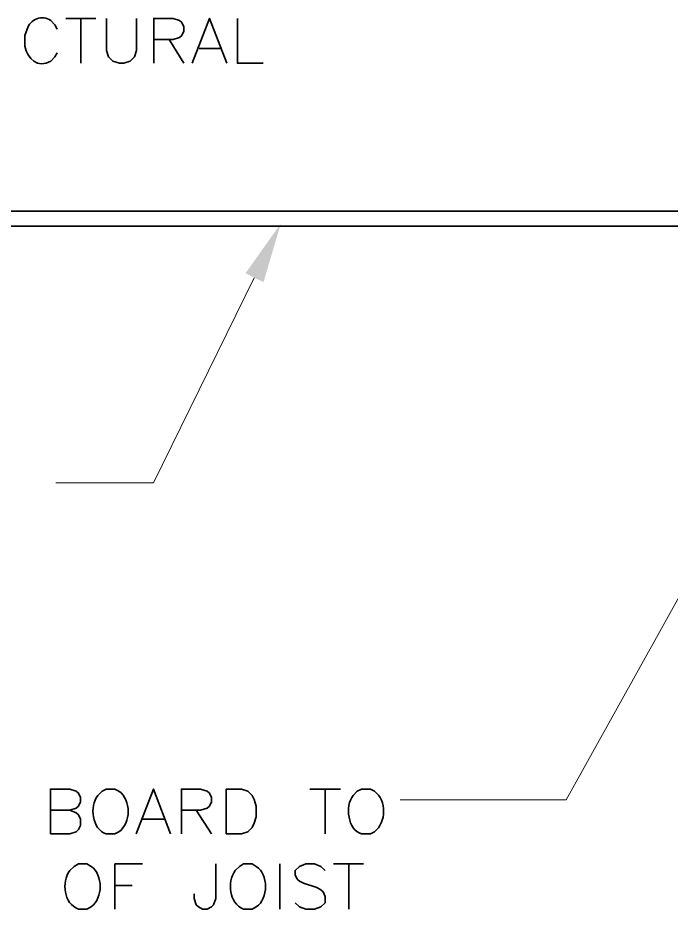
# Model space of a CAD drawing. Header units: inches. Extents: x 5 to 516, y -193 to 129.
# Drawn here: x 18.479 to 20.291, y -182.791 to -180.316 of the extents above; entities that cross this region are included whole.
import ezdxf

# ---------------------------------------------------------------- set-up
doc = ezdxf.new("R2010")
doc.units = ezdxf.units.IN
doc.header["$MEASUREMENT"] = 0
doc.layers.add('PDF7_Geometry', color=7, linetype='Continuous')
doc.layers.add('PDF7_Solid Fills', color=7, linetype='Continuous')

msp = doc.modelspace()

# ---------------------------------------------------------------- linework, layer by layer
at = {"layer": 'PDF7_Geometry', "lineweight": 35}
msp.add_lwpolyline([(18.5879942, -180.348006), (18.5813275, -180.3357838), (18.5702164, -180.3235615, 0.50829303), (18.5046609, -180.348006), (18.4979942, -180.3657838), (18.4979942, -180.3946726)], format="xyb", dxfattribs=at)
for points in [[(18.6113277, -180.3180061), (18.6946611, -180.3180061)], [(18.6535505, -180.3180061), (18.6535505, -180.4424505)], [(18.7246632, -180.3180061), (18.7246632, -180.406895), (18.7302188, -180.4246727), (18.742441, -180.436895), (18.7602188, -180.4424505), (18.772441, -180.4424505), (18.7902188, -180.436895), (18.802441, -180.4246727), (18.8079966, -180.406895), (18.8079966, -180.3180061)], [(18.8557713, -180.44245), (18.8557713, -180.3180055), (18.9091046, -180.3180055), (18.9268824, -180.3235611), (18.9335491, -180.3291166), (18.9391046, -180.3413389), (18.9391046, -180.3535611), (18.9335491, -180.3657833), (18.9268824, -180.3713389), (18.9091046, -180.3768944), (18.8557713, -180.3768944)], [(18.9624381, -180.44245), (19.0102159, -180.3180055), (19.0579937, -180.44245)], [(19.0879942, -180.3180061), (19.0879942, -180.4424505), (19.1591054, -180.4424505)], [(18.897994, -180.3768948), (18.9391052, -180.4424504)], [(18.5702164, -180.4368949), (18.5813275, -180.4246727), (18.5879942, -180.4135615)], [(18.9813274, -180.4013394), (19.0402163, -180.4013394)], [(20.8024403, -180.8535613), (15.2291067, -180.8535613)], [(20.6646636, -180.8946731), (15.2291078, -180.8946731)], [(18.5691049, -182.5824501), (18.5691049, -182.4580057), (18.6224383, -182.4580057), (18.6402161, -182.4635612), (18.6468827, -182.4691168), (18.6524383, -182.481339), (18.6524383, -182.4935612), (18.6468827, -182.5057834), (18.6402161, -182.511339), (18.6224383, -182.5168945), (18.5691049, -182.5168945)], [(18.7591066, -182.4635617), (18.7479955, -182.4580062), (18.723551, -182.4580062), (18.7124399, -182.4635617), (18.7002177, -182.475784)], [(18.8068844, -182.5824501), (18.8546622, -182.4580057), (18.9024399, -182.5824501)], [(18.9324405, -182.5824501), (18.9324405, -182.4580057), (18.9857738, -182.4580057), (19.0035516, -182.4635612), (19.0102183, -182.4691168), (19.0157738, -182.481339), (19.0157738, -182.4935612), (19.0102183, -182.5057834), (19.0035516, -182.511339), (18.9857738, -182.5168945), (18.9324405, -182.5168945)], [(19.2891074, -182.4580062), (19.3735518, -182.4580062)], [(19.3313301, -182.4580062), (19.3313301, -182.5824506)], [(19.4679961, -182.4635617), (19.456885, -182.4580062), (19.4324405, -182.4580062), (19.4202183, -182.4635617), (19.4091072, -182.475784)], [(18.6224406, -182.516895), (18.6402184, -182.5235616), (18.6468851, -182.5291172), (18.6524406, -182.5413394), (18.6524406, -182.5591172), (18.6468851, -182.5702283), (18.6402184, -182.576895), (18.6224406, -182.5824505), (18.5691073, -182.5824505)], [(18.973551, -182.516895), (19.0157733, -182.5824505)], [(18.8246614, -182.5413395), (18.8846614, -182.5413395)], [(18.723551, -182.5824506), (18.7479955, -182.5824506), (18.7591066, -182.5768951)], [(19.4324405, -182.5824506), (19.456885, -182.5824506), (19.4679961, -182.5768951)], [(18.6824374, -182.6724501), (18.6702152, -182.6657834), (18.6468818, -182.6657834), (18.6346596, -182.6724501), (18.6224374, -182.6835612)], [(18.7479967, -182.7913396), (18.7479967, -182.665784), (18.8246634, -182.665784)], [(19.0279944, -182.6657834), (19.0279944, -182.761339), (19.0213277, -182.7791168), (19.0157722, -182.7846723), (19.00355, -182.791339), (18.9913277, -182.791339), (18.9802166, -182.7846723), (18.97355, -182.7791168), (18.9679944, -182.761339), (18.9679944, -182.7491168)], [(19.1402192, -182.6724501), (19.1291081, -182.6657834), (19.1046636, -182.6657834), (19.0935525, -182.6724501), (19.0813303, -182.6835612)], [(19.205774, -182.6657834), (19.205774, -182.791339)], [(19.3313301, -182.6835616), (19.3191079, -182.6724505), (19.3013301, -182.6657839), (19.2779968, -182.6657839), (19.260219, -182.6724505), (19.2479968, -182.6835616), (19.2479968, -182.6957839), (19.2535523, -182.7080061), (19.260219, -182.7135616), (19.2713301, -182.7191172), (19.3079968, -182.7313394), (19.3191079, -182.7380061), (19.3257746, -182.7435616), (19.3313301, -182.7557839), (19.3313301, -182.7735616), (19.3191079, -182.7846727), (19.3013301, -182.7913394), (19.2779968, -182.7913394), (19.260219, -182.7846727), (19.2479968, -182.7735616)], [(19.3546636, -182.6657834), (19.437997, -182.6657834)], [(19.3968819, -182.6657834), (19.3968819, -182.791339)], [(18.7479967, -182.7257844), (18.7957745, -182.7257844)], [(18.6468818, -182.791339), (18.6702152, -182.791339), (18.6824374, -182.7846723)], [(19.1046636, -182.791339), (19.1291081, -182.791339), (19.1402192, -182.7846723)]]:
    msp.add_lwpolyline(points, dxfattribs=at)
at = {"layer": 'PDF7_Geometry', "lineweight": 15}
for points in [[(19.1346613, -181.0380062), (18.8546612, -181.6080063), (18.5835501, -181.6080063)], [(20.7435526, -181.1502284), (20.0002193, -182.4880062), (19.5391081, -182.4880062)]]:
    msp.add_lwpolyline(points, dxfattribs=at)
at = {"layer": 'PDF7_Geometry', "lineweight": 35}
msp.add_lwpolyline([(19.0568844, -182.5824501), (19.0568844, -182.4580057), (19.0991066, -182.4580057), (19.1168844, -182.4635612), (19.1291066, -182.4757834), (19.1346622, -182.4868945), (19.1402177, -182.5057834), (19.1402177, -182.5346723), (19.1346622, -182.5524501), (19.1291066, -182.5646723), (19.1168844, -182.5768945), (19.0991066, -182.5824501)], close=True, dxfattribs=at)
for points in [[(18.4979942, -180.3946726), (18.5056794, -180.4308023), (18.5329757, -180.4577652), (18.5702164, -180.4368949)], [(18.7002177, -182.475784), (18.6766436, -182.5060062), (18.6841807, -182.5688766), (18.723551, -182.5824506)], [(18.7591066, -182.5768951), (18.7929955, -182.5520247), (18.7936992, -182.4882469), (18.7591066, -182.4635617)], [(19.4091072, -182.475784), (19.3851257, -182.5051729), (19.3941813, -182.5715247), (19.4324405, -182.5824506)], [(19.4679961, -182.5768951), (19.5015887, -182.5497469), (19.5023479, -182.4905432), (19.4679961, -182.4635617)], [(18.6824374, -182.7846723), (18.7152152, -182.7600242), (18.7152152, -182.6970983), (18.6824374, -182.6724501)], [(19.1402192, -182.7846723), (19.1744414, -182.7629686), (19.1744414, -182.6941353), (19.1402192, -182.6724501)], [(18.6224374, -182.6835612), (18.60003, -182.717876), (18.6051596, -182.774839), (18.6468818, -182.791339)], [(19.0813303, -182.6835612), (19.0589229, -182.7181723), (19.0641636, -182.7731723), (19.1046636, -182.791339)]]:
    msp.add_open_spline(points, degree=3, dxfattribs=at)
at = {"layer": 'PDF7_Solid Fills', "lineweight": 50, "transparency": 33554559}
msp.add_solid([(19.1102156, -181.0257834), (19.2079933, -180.8880056), (19.1602156, -181.0502278)], dxfattribs=at)

doc.saveas('drawing.dxf')
